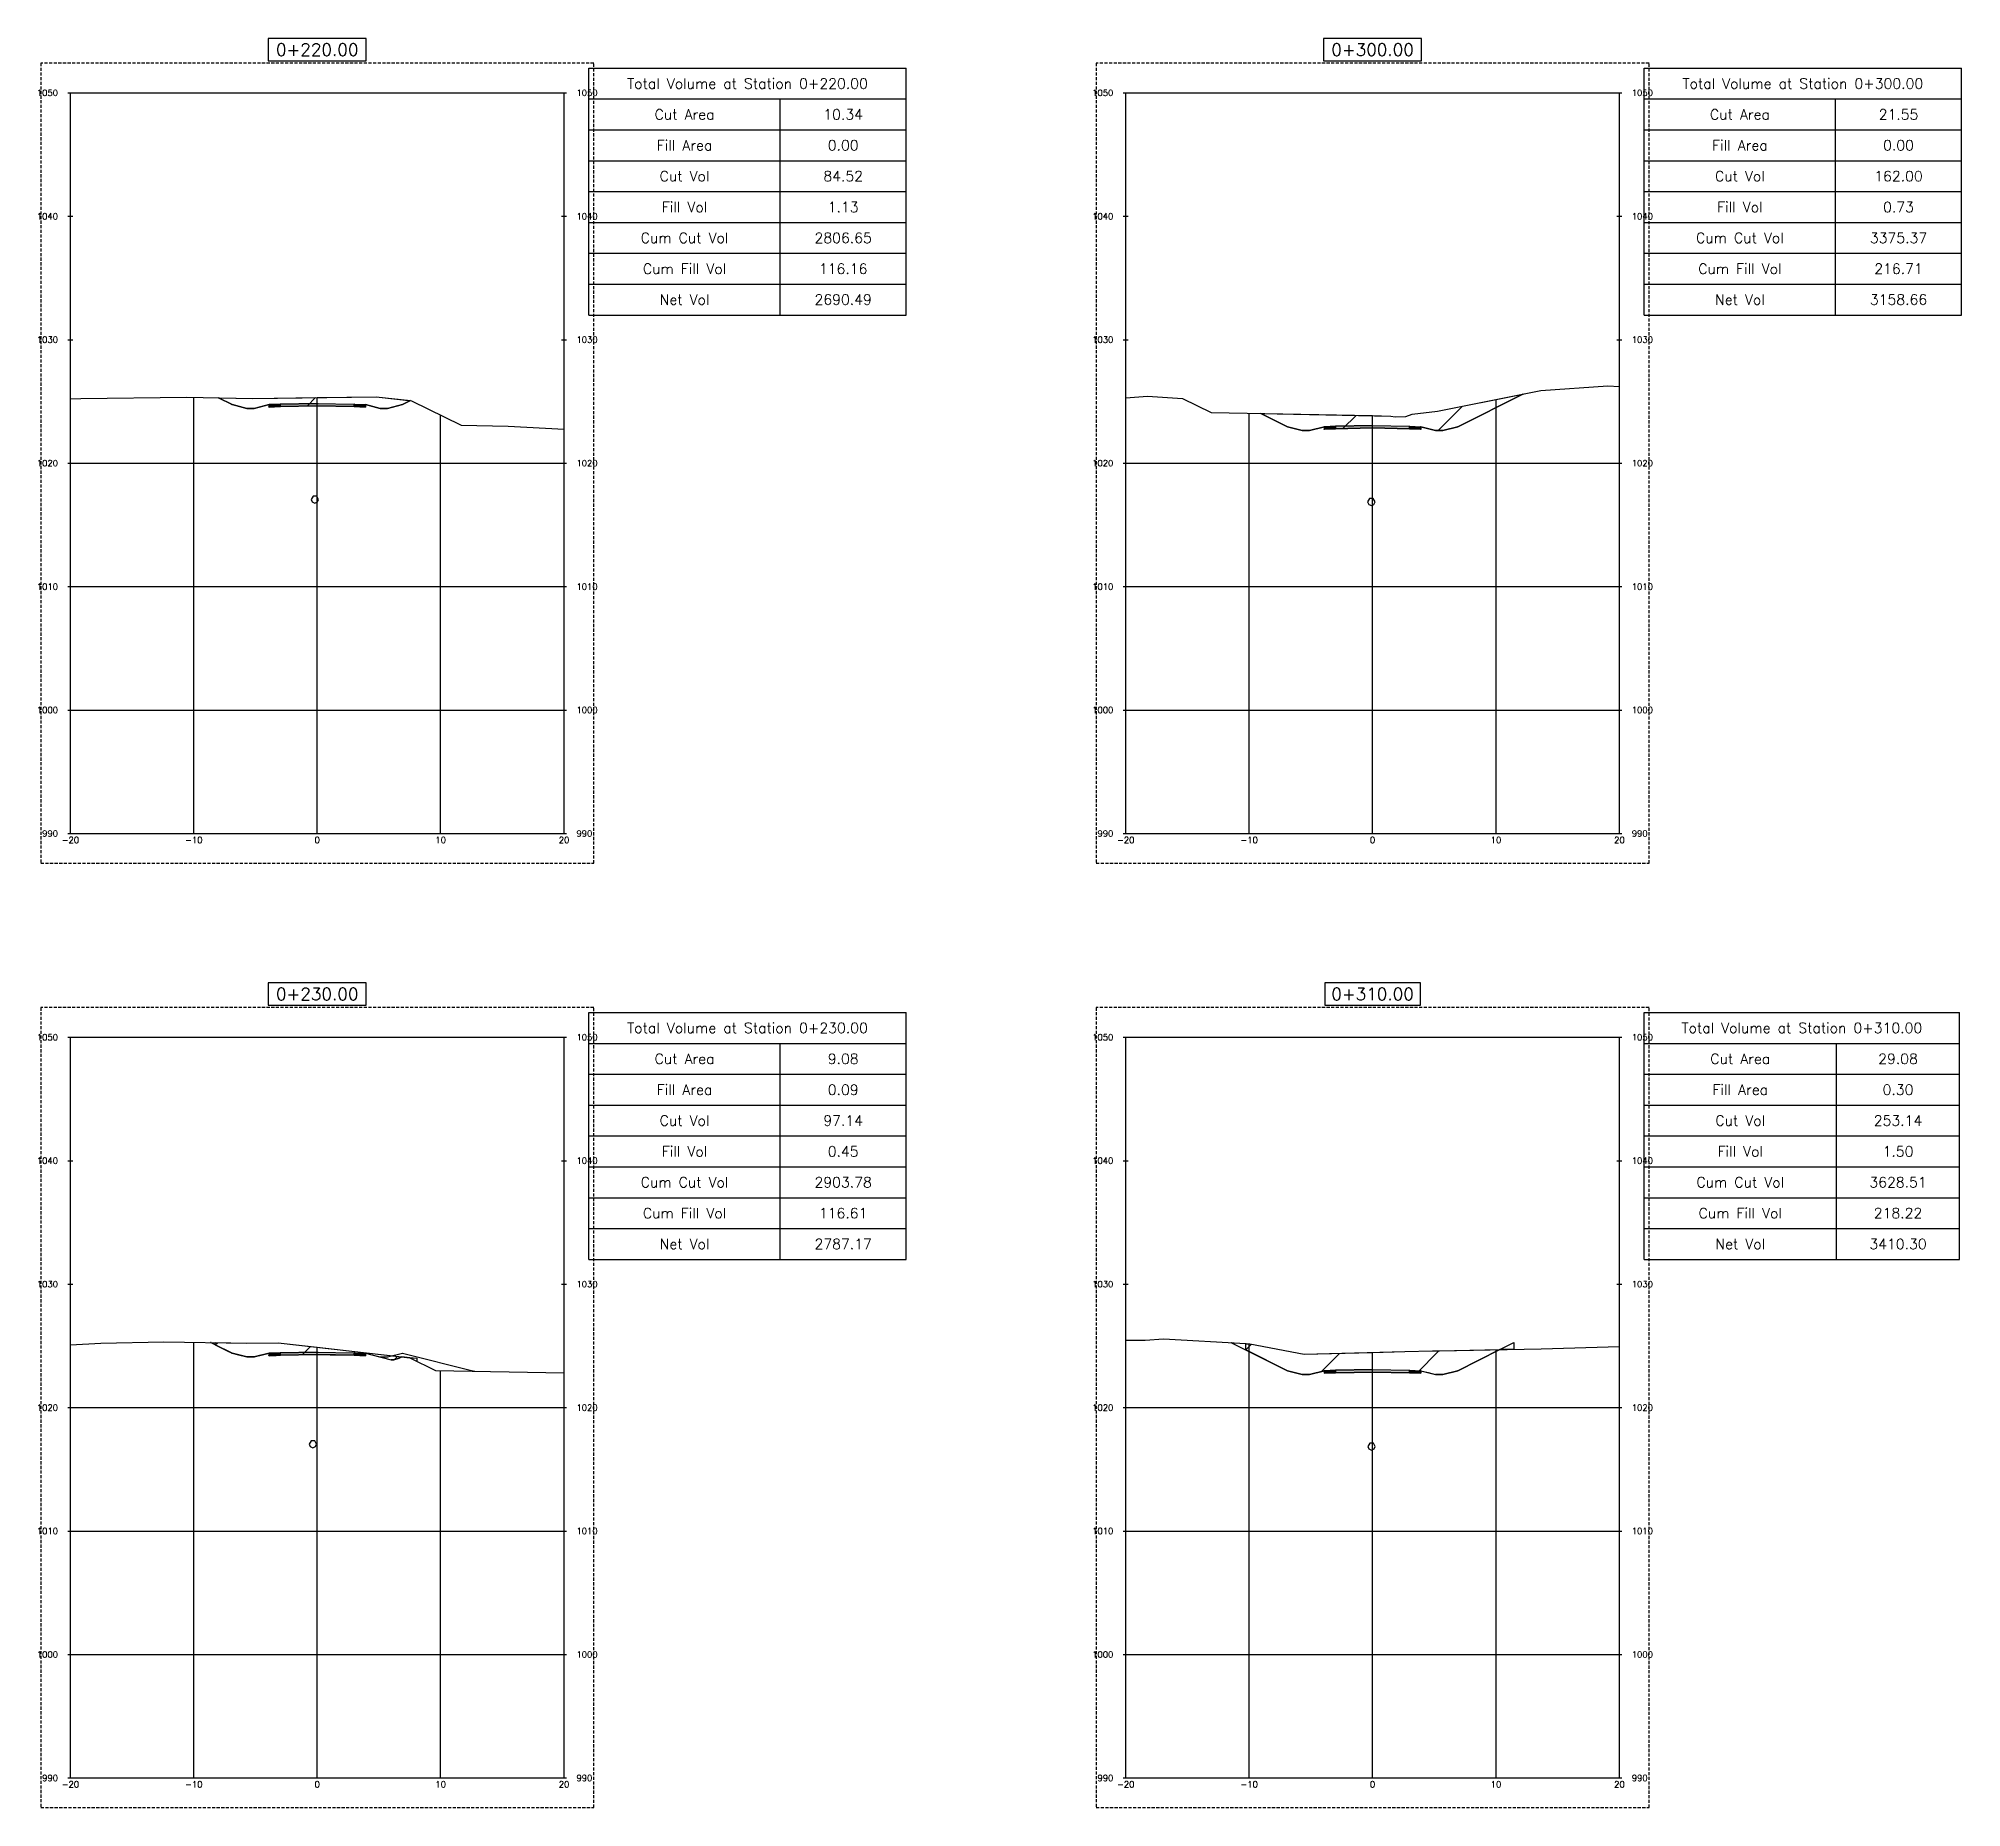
# Model space of a CAD drawing. Header units: metres. Extents: x 517023 to 519141, y 3924953 to 3927827.
# Drawn here: x 518396.4 to 518552.2, y 3925358.7 to 3925502 of the extents above; entities that cross this region are included whole.
import ezdxf

# ---------------------------------------------------------------- set-up
doc = ezdxf.new("R2010")
doc.units = ezdxf.units.M
doc.linetypes.add('DASHED2', pattern=[0.375, 0.25, -0.125])
for name, color, linetype in [('C-ANNO-TABL', 1, 'Continuous'), ('C-ANNO-TABL-TEXT', 150, 'Continuous'), ('C-ANNO-TABL-TITL', 150, 'Continuous'), ('C-ANNO-TABL-TTBL', 5, 'Continuous'), ('C-ROAD-CORR', 5, 'Continuous'), ('C-ROAD-CORR-PATT', 150, 'Continuous'), ('C-ROAD-LINK', 150, 'Continuous'), ('C-ROAD-MARK', 212, 'Continuous'), ('C-ROAD-PROF-TTLB', 5, 'Continuous'), ('C-ROAD-SECT', 7, 'Continuous'), ('C-ROAD-SECT-GRID', 7, 'Continuous'), ('C-ROAD-SECT-TEXT', 92, 'Continuous'), ('C-ROAD-SECT-TICK', 7, 'Continuous'), ('C-ROAD-SECT-TITL', 92, 'Continuous'), ('C-ROAD-SHAP', 32, 'Continuous'), ('C-ROAD-SHAP-PATT', 7, 'Continuous'), ('C-STRM-PIPE', 170, 'Continuous')]:
    doc.layers.add(name, color=color, linetype=linetype)
doc.layers.add('C-ROAD-SECT-BUFR', color=6, linetype='DASHED2', plot=False)
doc.styles.get("Standard").update_dxf_attribs({"font": 'simplex.shx'})

msp = doc.modelspace()

# ---------------------------------------------------------------- hatches: boundary and pattern name
at = {"layer": 'C-ROAD-CORR-PATT', "linetype": 'Continuous', "lineweight": -3}
h = msp.add_hatch(dxfattribs=at)
h.set_pattern_fill('ANSI31', color=1, scale=1.75, style=0)
h.set_pattern_definition([(45, (518410.9644, 3925472.934), (-3.9289, 3.9289), [])])
h.paths.add_polyline_path([(518410.96, 3925472.93), (518413.76, 3925472.88), (518423.75, 3925473.02), (518426.52, 3925472.71), (518425.87, 3925472.38), (518424.67, 3925472.08), (518424.07, 3925472.08), (518422.87, 3925472.38), (518422.87, 3925472.18), (518421.97, 3925472.22), (518418.97, 3925472.28), (518415.97, 3925472.22), (518415.07, 3925472.18), (518415.07, 3925472.38), (518413.87, 3925472.08), (518413.27, 3925472.08), (518412.07, 3925472.38)])
h = msp.add_hatch(dxfattribs=at)
h.set_pattern_fill('ANSI31', color=1, scale=1.75, style=0)
h.set_pattern_definition([(45, (518495.429, 3925471.6626), (-3.9289, 3.9289), [])])
h.paths.add_polyline_path([(518495.43, 3925471.66), (518505.94, 3925471.46), (518506.29, 3925471.39), (518507.16, 3925471.42), (518507.67, 3925471.61), (518509.72, 3925471.84), (518516.65, 3925473.23), (518511.37, 3925470.59), (518510.17, 3925470.29), (518509.57, 3925470.29), (518508.37, 3925470.59), (518508.37, 3925470.39), (518507.47, 3925470.43), (518504.47, 3925470.49), (518501.47, 3925470.43), (518500.57, 3925470.39), (518500.57, 3925470.59), (518499.37, 3925470.29), (518498.77, 3925470.29), (518497.57, 3925470.59)])
h = msp.add_hatch(dxfattribs=at)
h.set_pattern_fill('ANSI31', color=1, scale=1.75, style=0)
h.set_pattern_definition([(45, (518410.7084, 3925396.225), (-3.9289, 3.9289), [])])
h.paths.add_polyline_path([(518410.71, 3925396.23), (518410.71, 3925396.4), (518413.26, 3925396.35), (518415.8, 3925396.39), (518425.83, 3925395.24), (518425.6, 3925395.13), (518425.18, 3925395.02), (518424.97, 3925395.02), (518423.29, 3925395.44), (518422.87, 3925395.54), (518422.87, 3925395.41), (518422.87, 3925395.34), (518421.97, 3925395.38), (518418.97, 3925395.44), (518415.97, 3925395.38), (518415.65, 3925395.37), (518415.07, 3925395.34), (518415.07, 3925395.54), (518413.87, 3925395.24), (518413.27, 3925395.24), (518412.07, 3925395.54)])
h = msp.add_hatch(dxfattribs=at)
h.set_pattern_fill('ANSI31', color=3, scale=1.75, style=0)
h.set_pattern_definition([(45, (518425.832, 3925395.24), (-3.929, 3.929), [])])
h.paths.add_polyline_path([(518425.83, 3925395.24), (518427.05, 3925395.14), (518427.05, 3925394.88), (518426.46, 3925395.17)])
h = msp.add_hatch(dxfattribs=at)
h.set_pattern_fill('ANSI31', color=1, scale=1.75, style=0)
h.set_pattern_definition([(45, (518494.2066, 3925395.811), (-3.9289, 3.9289), [])])
h.paths.add_polyline_path([(518494.21, 3925395.81), (518494.21, 3925396.32), (518494.24, 3925396.3), (518494.52, 3925396.3), (518498.93, 3925395.46), (518507.09, 3925395.67), (518509.33, 3925395.73), (518509.88, 3925395.73), (518514.79, 3925395.84), (518511.37, 3925394.13), (518510.17, 3925393.83), (518509.57, 3925393.83), (518508.97, 3925393.98), (518508.37, 3925394.13), (518508.37, 3925393.93), (518507.47, 3925393.96), (518504.47, 3925394.02), (518501.47, 3925393.96), (518501.02, 3925393.95), (518500.57, 3925393.93), (518500.57, 3925394.13), (518499.37, 3925393.83), (518498.77, 3925393.83), (518497.57, 3925394.13)])
h = msp.add_hatch(dxfattribs=at)
h.set_pattern_fill('ANSI31', color=3, scale=1.75, style=0)
h.set_pattern_definition([(45, (518514.7895, 3925395.838), (-3.929, 3.929), [])])
h.paths.add_polyline_path([(518514.79, 3925395.84), (518515.91, 3925396.4), (518515.91, 3925395.86)])
at = {"layer": 'C-ROAD-SHAP-PATT', "linetype": 'Continuous', "lineweight": -3}
for points in [[(518415.97, 3925472.42), (518415.07, 3925472.38), (518415.07, 3925472.18), (518415.97, 3925472.22)], [(518418.97, 3925472.48), (518415.97, 3925472.42), (518415.97, 3925472.22), (518418.97, 3925472.28)], [(518418.97, 3925472.48), (518421.97, 3925472.42), (518421.97, 3925472.22), (518418.97, 3925472.28)], [(518421.97, 3925472.42), (518422.87, 3925472.38), (518422.87, 3925472.18), (518421.97, 3925472.22)], [(518501.47, 3925470.63), (518500.57, 3925470.59), (518500.57, 3925470.39), (518501.47, 3925470.43)], [(518504.47, 3925470.69), (518501.47, 3925470.63), (518501.47, 3925470.43), (518504.47, 3925470.49)], [(518504.47, 3925470.69), (518507.47, 3925470.63), (518507.47, 3925470.43), (518504.47, 3925470.49)], [(518507.47, 3925470.63), (518508.37, 3925470.59), (518508.37, 3925470.39), (518507.47, 3925470.43)], [(518415.97, 3925395.58), (518415.07, 3925395.54), (518415.07, 3925395.34), (518415.97, 3925395.38)], [(518418.97, 3925395.64), (518415.97, 3925395.58), (518415.97, 3925395.38), (518418.97, 3925395.44)], [(518418.97, 3925395.64), (518421.97, 3925395.58), (518421.97, 3925395.38), (518418.97, 3925395.44)], [(518421.97, 3925395.58), (518422.87, 3925395.54), (518422.87, 3925395.34), (518421.97, 3925395.38)], [(518501.47, 3925394.16), (518500.57, 3925394.13), (518500.57, 3925393.93), (518501.47, 3925393.96)], [(518504.47, 3925394.22), (518501.47, 3925394.16), (518501.47, 3925393.96), (518504.47, 3925394.02)], [(518504.47, 3925394.22), (518507.47, 3925394.16), (518507.47, 3925393.96), (518504.47, 3925394.02)], [(518507.47, 3925394.16), (518508.37, 3925394.13), (518508.37, 3925393.93), (518507.47, 3925393.96)]]:
    msp.add_hatch(color=7, dxfattribs=at).paths.add_polyline_path(points)

# ---------------------------------------------------------------- linework, layer by layer
at = {"layer": 'C-ANNO-TABL', "color": 1, "linetype": 'Continuous', "lineweight": -3}
for p, q in [((518440.97, 3925497.14), (518466.69, 3925497.14)), ((518456.48, 3925479.64), (518456.48, 3925497.14)), ((518526.47, 3925497.14), (518552.19, 3925497.14)), ((518541.98, 3925479.64), (518541.98, 3925497.14)), ((518440.97, 3925494.64), (518466.69, 3925494.64)), ((518526.47, 3925494.64), (518552.19, 3925494.64)), ((518440.97, 3925492.14), (518466.69, 3925492.14)), ((518526.47, 3925492.14), (518552.19, 3925492.14)), ((518440.97, 3925489.64), (518466.69, 3925489.64)), ((518526.47, 3925489.64), (518552.19, 3925489.64)), ((518440.97, 3925487.14), (518466.69, 3925487.14)), ((518526.47, 3925487.14), (518552.19, 3925487.14)), ((518440.97, 3925484.64), (518466.69, 3925484.64)), ((518526.47, 3925484.64), (518552.19, 3925484.64)), ((518440.97, 3925482.14), (518466.69, 3925482.14)), ((518526.47, 3925482.14), (518552.19, 3925482.14)), ((518440.97, 3925420.64), (518466.69, 3925420.64)), ((518456.48, 3925403.14), (518456.48, 3925420.64)), ((518526.47, 3925420.64), (518552.03, 3925420.64)), ((518542.05, 3925403.14), (518542.05, 3925420.64)), ((518440.97, 3925418.14), (518466.69, 3925418.14)), ((518526.47, 3925418.14), (518552.03, 3925418.14)), ((518440.97, 3925415.64), (518466.69, 3925415.64)), ((518526.47, 3925415.64), (518552.03, 3925415.64)), ((518440.97, 3925413.14), (518466.69, 3925413.14)), ((518526.47, 3925413.14), (518552.03, 3925413.14)), ((518440.97, 3925410.64), (518466.69, 3925410.64)), ((518526.47, 3925410.64), (518552.03, 3925410.64)), ((518440.97, 3925408.14), (518466.69, 3925408.14)), ((518526.47, 3925408.14), (518552.03, 3925408.14)), ((518440.97, 3925405.64), (518466.69, 3925405.64)), ((518526.47, 3925405.64), (518552.03, 3925405.64))]:
    msp.add_line(p, q, dxfattribs=at)
at = {"layer": 'C-ANNO-TABL-TTBL', "color": 5, "linetype": 'Continuous', "lineweight": -3}
for p, q in [((518440.97, 3925499.64), (518466.69, 3925499.64)), ((518440.97, 3925479.64), (518440.97, 3925499.64)), ((518466.69, 3925479.64), (518466.69, 3925499.64)), ((518526.47, 3925499.64), (518552.19, 3925499.64)), ((518526.47, 3925479.64), (518526.47, 3925499.64)), ((518552.19, 3925479.64), (518552.19, 3925499.64)), ((518440.97, 3925479.64), (518466.69, 3925479.64)), ((518526.47, 3925479.64), (518552.19, 3925479.64)), ((518440.97, 3925423.14), (518466.69, 3925423.14)), ((518440.97, 3925403.14), (518440.97, 3925423.14)), ((518466.69, 3925403.14), (518466.69, 3925423.14)), ((518526.47, 3925423.14), (518552.03, 3925423.14)), ((518526.47, 3925403.14), (518526.47, 3925423.14)), ((518552.03, 3925403.14), (518552.03, 3925423.14)), ((518440.97, 3925403.14), (518466.69, 3925403.14)), ((518526.47, 3925403.14), (518552.03, 3925403.14))]:
    msp.add_line(p, q, dxfattribs=at)
at = {"layer": 'C-ROAD-CORR', "color": 1, "linetype": 'Continuous', "lineweight": -3}
for p, q in [((518410.96, 3925472.93), (518413.76, 3925472.88)), ((518412.07, 3925472.38), (518410.96, 3925472.93)), ((518413.76, 3925472.88), (518423.75, 3925473.02)), ((518423.75, 3925473.02), (518426.52, 3925472.71)), ((518509.72, 3925471.84), (518516.65, 3925473.23)), ((518516.65, 3925473.23), (518511.37, 3925470.59)), ((518413.27, 3925472.08), (518412.07, 3925472.38)), ((518413.87, 3925472.08), (518413.27, 3925472.08)), ((518415.07, 3925472.38), (518413.87, 3925472.08)), ((518415.07, 3925472.18), (518415.07, 3925472.38)), ((518415.97, 3925472.22), (518415.07, 3925472.18)), ((518418.97, 3925472.28), (518415.97, 3925472.22)), ((518421.97, 3925472.22), (518418.97, 3925472.28)), ((518422.87, 3925472.18), (518421.97, 3925472.22)), ((518424.07, 3925472.08), (518422.87, 3925472.38)), ((518422.87, 3925472.38), (518422.87, 3925472.18)), ((518424.67, 3925472.08), (518424.07, 3925472.08)), ((518425.87, 3925472.38), (518424.67, 3925472.08)), ((518426.52, 3925472.71), (518425.87, 3925472.38)), ((518495.43, 3925471.66), (518505.94, 3925471.46)), ((518497.57, 3925470.59), (518495.43, 3925471.66)), ((518505.94, 3925471.46), (518506.29, 3925471.39)), ((518506.29, 3925471.39), (518507.16, 3925471.42)), ((518507.16, 3925471.42), (518507.67, 3925471.61)), ((518507.67, 3925471.61), (518509.72, 3925471.84)), ((518498.77, 3925470.29), (518497.57, 3925470.59)), ((518499.37, 3925470.29), (518498.77, 3925470.29)), ((518500.57, 3925470.59), (518499.37, 3925470.29)), ((518500.57, 3925470.39), (518500.57, 3925470.59)), ((518501.47, 3925470.43), (518500.57, 3925470.39)), ((518504.47, 3925470.49), (518501.47, 3925470.43)), ((518507.47, 3925470.43), (518504.47, 3925470.49)), ((518508.37, 3925470.39), (518507.47, 3925470.43)), ((518509.57, 3925470.29), (518508.37, 3925470.59)), ((518508.37, 3925470.59), (518508.37, 3925470.39)), ((518510.17, 3925470.29), (518509.57, 3925470.29)), ((518511.37, 3925470.59), (518510.17, 3925470.29)), ((518410.71, 3925396.23), (518410.71, 3925396.4)), ((518410.71, 3925396.4), (518413.26, 3925396.35)), ((518412.07, 3925395.54), (518410.71, 3925396.23)), ((518413.27, 3925395.24), (518412.07, 3925395.54)), ((518413.26, 3925396.35), (518415.8, 3925396.39)), ((518413.87, 3925395.24), (518413.27, 3925395.24)), ((518415.07, 3925395.54), (518413.87, 3925395.24)), ((518415.07, 3925395.34), (518415.07, 3925395.54)), ((518415.07, 3925395.34), (518415.97, 3925395.38)), ((518415.8, 3925396.39), (518425.83, 3925395.24)), ((518418.97, 3925395.44), (518415.97, 3925395.38)), ((518421.97, 3925395.38), (518418.97, 3925395.44)), ((518422.87, 3925395.34), (518421.97, 3925395.38)), ((518422.87, 3925395.54), (518424.97, 3925395.02)), ((518422.87, 3925395.54), (518422.87, 3925395.41)), ((518422.87, 3925395.41), (518422.87, 3925395.34)), ((518425.6, 3925395.13), (518425.18, 3925395.02)), ((518425.83, 3925395.24), (518425.6, 3925395.13)), ((518494.21, 3925395.81), (518494.21, 3925396.32)), ((518494.21, 3925396.32), (518494.24, 3925396.3)), ((518497.57, 3925394.13), (518494.21, 3925395.81)), ((518494.24, 3925396.3), (518494.52, 3925396.3)), ((518494.52, 3925396.3), (518498.93, 3925395.46)), ((518498.93, 3925395.46), (518507.09, 3925395.67)), ((518507.09, 3925395.67), (518509.33, 3925395.73)), ((518509.33, 3925395.73), (518509.88, 3925395.73)), ((518509.88, 3925395.73), (518514.79, 3925395.84)), ((518514.79, 3925395.84), (518511.37, 3925394.13)), ((518425.18, 3925395.02), (518424.97, 3925395.02)), ((518498.77, 3925393.83), (518497.57, 3925394.13)), ((518499.37, 3925393.83), (518498.77, 3925393.83)), ((518500.57, 3925394.13), (518499.37, 3925393.83)), ((518500.57, 3925393.93), (518500.57, 3925394.13)), ((518500.57, 3925393.93), (518501.47, 3925393.96)), ((518504.47, 3925394.02), (518501.47, 3925393.96)), ((518507.47, 3925393.96), (518504.47, 3925394.02)), ((518508.37, 3925393.93), (518507.47, 3925393.96)), ((518508.37, 3925394.13), (518509.57, 3925393.83)), ((518508.37, 3925394.13), (518508.37, 3925393.93)), ((518510.17, 3925393.83), (518509.57, 3925393.83)), ((518511.37, 3925394.13), (518510.17, 3925393.83))]:
    msp.add_line(p, q, dxfattribs=at)
at = {"layer": 'C-ROAD-CORR', "color": 3, "linetype": 'Continuous', "lineweight": -3}
for p, q in [((518425.83, 3925395.24), (518427.05, 3925395.14)), ((518426.46, 3925395.17), (518425.83, 3925395.24)), ((518427.05, 3925394.88), (518426.46, 3925395.17)), ((518427.05, 3925395.14), (518427.05, 3925394.88)), ((518514.79, 3925395.84), (518515.91, 3925396.4)), ((518515.91, 3925395.86), (518514.79, 3925395.84)), ((518515.91, 3925396.4), (518515.91, 3925395.86))]:
    msp.add_line(p, q, dxfattribs=at)
at = {"layer": 'C-ROAD-LINK', "color": 150, "linetype": 'Continuous', "lineweight": -3}
for p, q in [((518410.96, 3925472.93), (518412.07, 3925472.38)), ((518511.37, 3925470.59), (518516.65, 3925473.23)), ((518412.07, 3925472.38), (518413.27, 3925472.08)), ((518413.27, 3925472.08), (518413.87, 3925472.08)), ((518413.87, 3925472.08), (518415.07, 3925472.38)), ((518415.07, 3925472.38), (518415.97, 3925472.42)), ((518415.07, 3925472.38), (518415.07, 3925472.18)), ((518415.07, 3925472.18), (518415.97, 3925472.22)), ((518415.97, 3925472.42), (518418.97, 3925472.48)), ((518415.97, 3925472.42), (518415.97, 3925472.22)), ((518415.97, 3925472.22), (518415.97, 3925472.42)), ((518415.97, 3925472.22), (518418.97, 3925472.28)), ((518418.97, 3925472.48), (518421.97, 3925472.42)), ((518418.97, 3925472.28), (518418.97, 3925472.48)), ((518418.97, 3925472.28), (518421.97, 3925472.22)), ((518421.97, 3925472.42), (518421.97, 3925472.22)), ((518421.97, 3925472.42), (518422.87, 3925472.38)), ((518421.97, 3925472.22), (518421.97, 3925472.42)), ((518421.97, 3925472.22), (518422.87, 3925472.18)), ((518422.87, 3925472.38), (518422.87, 3925472.18)), ((518422.87, 3925472.38), (518424.07, 3925472.08)), ((518424.07, 3925472.08), (518424.67, 3925472.08)), ((518424.67, 3925472.08), (518425.87, 3925472.38)), ((518425.87, 3925472.38), (518426.52, 3925472.71)), ((518495.43, 3925471.66), (518497.57, 3925470.59)), ((518497.57, 3925470.59), (518498.77, 3925470.29)), ((518498.77, 3925470.29), (518499.37, 3925470.29)), ((518499.37, 3925470.29), (518500.57, 3925470.59)), ((518500.57, 3925470.59), (518501.47, 3925470.63)), ((518500.57, 3925470.59), (518500.57, 3925470.39)), ((518500.57, 3925470.39), (518501.47, 3925470.43)), ((518501.47, 3925470.63), (518504.47, 3925470.69)), ((518501.47, 3925470.63), (518501.47, 3925470.43)), ((518501.47, 3925470.43), (518501.47, 3925470.63)), ((518501.47, 3925470.43), (518504.47, 3925470.49)), ((518504.47, 3925470.69), (518507.47, 3925470.63)), ((518504.47, 3925470.49), (518504.47, 3925470.69)), ((518504.47, 3925470.49), (518507.47, 3925470.43)), ((518507.47, 3925470.63), (518507.47, 3925470.43)), ((518507.47, 3925470.63), (518508.37, 3925470.59)), ((518507.47, 3925470.43), (518507.47, 3925470.63)), ((518507.47, 3925470.43), (518508.37, 3925470.39)), ((518508.37, 3925470.59), (518508.37, 3925470.39)), ((518508.37, 3925470.59), (518509.57, 3925470.29)), ((518509.57, 3925470.29), (518510.17, 3925470.29)), ((518510.17, 3925470.29), (518511.37, 3925470.59)), ((518410.35, 3925396.41), (518412.07, 3925395.54)), ((518412.07, 3925395.54), (518413.27, 3925395.24)), ((518413.27, 3925395.24), (518413.87, 3925395.24)), ((518413.87, 3925395.24), (518415.07, 3925395.54)), ((518415.07, 3925395.54), (518415.97, 3925395.58)), ((518415.07, 3925395.54), (518415.07, 3925395.34)), ((518415.07, 3925395.34), (518415.97, 3925395.38)), ((518415.97, 3925395.58), (518418.97, 3925395.64)), ((518415.97, 3925395.58), (518415.97, 3925395.38)), ((518415.97, 3925395.38), (518415.97, 3925395.58)), ((518415.97, 3925395.38), (518418.97, 3925395.44)), ((518418.97, 3925395.64), (518421.97, 3925395.58)), ((518418.97, 3925395.44), (518418.97, 3925395.64)), ((518418.97, 3925395.44), (518421.97, 3925395.38)), ((518421.97, 3925395.58), (518421.97, 3925395.38)), ((518421.97, 3925395.58), (518422.87, 3925395.54)), ((518421.97, 3925395.38), (518421.97, 3925395.58)), ((518421.97, 3925395.38), (518422.87, 3925395.34)), ((518422.87, 3925395.54), (518422.87, 3925395.34)), ((518422.87, 3925395.54), (518424.07, 3925395.24)), ((518424.07, 3925395.24), (518424.67, 3925395.24)), ((518424.67, 3925395.24), (518425.87, 3925395.54)), ((518425.87, 3925395.54), (518431.68, 3925394.09)), ((518493.05, 3925396.39), (518497.57, 3925394.13)), ((518511.37, 3925394.13), (518514.79, 3925395.84)), ((518497.57, 3925394.13), (518498.77, 3925393.83)), ((518498.77, 3925393.83), (518499.37, 3925393.83)), ((518499.37, 3925393.83), (518500.57, 3925394.13)), ((518500.57, 3925394.13), (518501.47, 3925394.16)), ((518500.57, 3925394.13), (518500.57, 3925393.93)), ((518500.57, 3925393.93), (518501.47, 3925393.96)), ((518501.47, 3925394.16), (518504.47, 3925394.22)), ((518501.47, 3925394.16), (518501.47, 3925393.96)), ((518501.47, 3925393.96), (518501.47, 3925394.16)), ((518501.47, 3925393.96), (518504.47, 3925394.02)), ((518504.47, 3925394.22), (518507.47, 3925394.16)), ((518504.47, 3925394.02), (518504.47, 3925394.22)), ((518504.47, 3925394.02), (518507.47, 3925393.96)), ((518507.47, 3925394.16), (518507.47, 3925393.96)), ((518507.47, 3925394.16), (518508.37, 3925394.13)), ((518507.47, 3925393.96), (518507.47, 3925394.16)), ((518507.47, 3925393.96), (518508.37, 3925393.93)), ((518508.37, 3925394.13), (518508.37, 3925393.93)), ((518508.37, 3925394.13), (518509.57, 3925393.83)), ((518509.57, 3925393.83), (518510.17, 3925393.83)), ((518510.17, 3925393.83), (518511.37, 3925394.13))]:
    msp.add_line(p, q, dxfattribs=at)
at = {"layer": 'C-ROAD-MARK', "color": 212, "linetype": 'Continuous', "lineweight": -3}
for centre in [(518410.96, 3925472.93), (518516.65, 3925473.23), (518412.07, 3925472.38), (518413.27, 3925472.08), (518413.87, 3925472.08), (518415.07, 3925472.38), (518415.07, 3925472.18), (518415.97, 3925472.42), (518415.97, 3925472.22), (518418.97, 3925472.48), (518418.97, 3925472.28), (518421.97, 3925472.42), (518421.97, 3925472.22), (518422.87, 3925472.38), (518422.87, 3925472.18), (518424.07, 3925472.08), (518424.67, 3925472.08), (518425.87, 3925472.38), (518426.52, 3925472.71), (518495.43, 3925471.66), (518497.57, 3925470.59), (518498.77, 3925470.29), (518499.37, 3925470.29), (518500.57, 3925470.59), (518500.57, 3925470.39), (518501.47, 3925470.63), (518501.47, 3925470.43), (518504.47, 3925470.69), (518504.47, 3925470.49), (518507.47, 3925470.63), (518507.47, 3925470.43), (518508.37, 3925470.59), (518508.37, 3925470.39), (518509.57, 3925470.29), (518510.17, 3925470.29), (518511.37, 3925470.59), (518410.35, 3925396.41), (518412.07, 3925395.54), (518413.27, 3925395.24), (518413.87, 3925395.24), (518415.07, 3925395.54), (518415.07, 3925395.34), (518415.97, 3925395.58), (518415.97, 3925395.38), (518418.97, 3925395.64), (518418.97, 3925395.44), (518421.97, 3925395.58), (518421.97, 3925395.38), (518422.87, 3925395.54), (518422.87, 3925395.34), (518424.07, 3925395.24), (518424.67, 3925395.24), (518425.87, 3925395.54), (518493.05, 3925396.39), (518514.79, 3925395.84), (518431.68, 3925394.09), (518497.57, 3925394.13), (518498.77, 3925393.83), (518499.37, 3925393.83), (518500.57, 3925394.13), (518500.57, 3925393.93), (518501.47, 3925394.16), (518501.47, 3925393.96), (518504.47, 3925394.22), (518504.47, 3925394.02), (518507.47, 3925394.16), (518507.47, 3925393.96), (518508.37, 3925394.13), (518508.37, 3925393.93), (518509.57, 3925393.83), (518510.17, 3925393.83), (518511.37, 3925394.13)]:
    msp.add_circle(centre, 0.015, dxfattribs=at)
at = {"layer": 'C-ROAD-PROF-TTLB', "color": 5, "linetype": 'Continuous', "lineweight": -3}
for p, q in [((518398.97, 3925437.64), (518398.97, 3925497.64)), ((518398.97, 3925497.64), (518438.97, 3925497.64)), ((518438.97, 3925437.64), (518438.97, 3925497.64)), ((518484.47, 3925437.64), (518484.47, 3925497.64)), ((518484.47, 3925497.64), (518524.47, 3925497.64)), ((518524.47, 3925437.64), (518524.47, 3925497.64)), ((518398.97, 3925437.64), (518438.97, 3925437.64)), ((518484.47, 3925437.64), (518524.47, 3925437.64)), ((518398.97, 3925361.14), (518398.97, 3925421.14)), ((518398.97, 3925421.14), (518438.97, 3925421.14)), ((518438.97, 3925361.14), (518438.97, 3925421.14)), ((518484.47, 3925361.14), (518484.47, 3925421.14)), ((518484.47, 3925421.14), (518524.47, 3925421.14)), ((518524.47, 3925361.14), (518524.47, 3925421.14)), ((518398.97, 3925361.14), (518438.97, 3925361.14)), ((518484.47, 3925361.14), (518524.47, 3925361.14))]:
    msp.add_line(p, q, dxfattribs=at)
at = {"layer": 'C-ROAD-SECT', "color": 7, "linetype": 'Continuous', "lineweight": -3}
for points in [[(518398.97, 3925472.85), (518399.81, 3925472.89), (518408.38, 3925472.98), (518413.76, 3925472.88), (518418.97, 3925472.96), (518423.75, 3925473.02), (518426.6, 3925472.7), (518430.63, 3925470.72), (518434.44, 3925470.65), (518438.97, 3925470.4)], [(518410.96, 3925472.93), (518412.07, 3925472.38), (518413.27, 3925472.08), (518413.87, 3925472.08), (518415.07, 3925472.38), (518415.07, 3925472.18), (518415.97, 3925472.22), (518418.97, 3925472.28), (518421.97, 3925472.22), (518422.87, 3925472.18), (518422.87, 3925472.38), (518424.07, 3925472.08), (518424.67, 3925472.08), (518425.87, 3925472.38), (518426.52, 3925472.71)], [(518484.47, 3925472.93), (518486.23, 3925473.06), (518489.07, 3925472.89), (518491.39, 3925471.74), (518504.47, 3925471.49), (518505.94, 3925471.46), (518506.29, 3925471.39), (518507.16, 3925471.42), (518507.67, 3925471.61), (518509.72, 3925471.84), (518518.09, 3925473.52), (518523.54, 3925473.91), (518524.47, 3925473.86)], [(518495.43, 3925471.66), (518497.57, 3925470.59), (518498.77, 3925470.29), (518499.37, 3925470.29), (518500.57, 3925470.59), (518500.57, 3925470.39), (518501.47, 3925470.43), (518504.47, 3925470.49), (518507.47, 3925470.43), (518508.37, 3925470.39), (518508.37, 3925470.59), (518509.57, 3925470.29), (518510.17, 3925470.29), (518511.37, 3925470.59), (518516.65, 3925473.23)], [(518484.47, 3925396.6), (518486.05, 3925396.61), (518487.53, 3925396.72), (518494.2, 3925396.32), (518494.24, 3925396.3), (518494.52, 3925396.3), (518498.93, 3925395.46), (518504.47, 3925395.6), (518507.09, 3925395.67), (518509.33, 3925395.73), (518509.88, 3925395.73), (518518.14, 3925395.91), (518524.47, 3925396.1)], [(518398.97, 3925396.22), (518401.43, 3925396.37), (518406.53, 3925396.47), (518413.26, 3925396.35), (518415.8, 3925396.39), (518418.97, 3925396.03), (518426.46, 3925395.17), (518428.54, 3925394.15), (518438.97, 3925393.96)], [(518410.71, 3925396.23), (518411.68, 3925395.74), (518412.07, 3925395.54), (518412.49, 3925395.44), (518413.27, 3925395.24), (518413.66, 3925395.24), (518413.87, 3925395.24), (518414.65, 3925395.44), (518415.07, 3925395.54), (518415.07, 3925395.47), (518415.07, 3925395.34), (518415.65, 3925395.37), (518415.97, 3925395.38), (518417.03, 3925395.4), (518418.97, 3925395.44), (518420.03, 3925395.42), (518421.97, 3925395.38), (518422.55, 3925395.36), (518422.87, 3925395.34), (518422.87, 3925395.41), (518422.87, 3925395.54), (518423.29, 3925395.44), (518424.97, 3925395.02), (518425.18, 3925395.02), (518425.6, 3925395.13), (518425.83, 3925395.24), (518427.05, 3925395.14)], [(518494.21, 3925395.81), (518496.5, 3925394.66), (518497.57, 3925394.13), (518498.17, 3925393.98), (518498.77, 3925393.83), (518499.07, 3925393.83), (518499.37, 3925393.83), (518499.97, 3925393.98), (518500.57, 3925394.13), (518500.57, 3925394.03), (518500.57, 3925393.93), (518501.02, 3925393.95), (518501.47, 3925393.96), (518502.97, 3925393.99), (518504.47, 3925394.02), (518505.97, 3925393.99), (518507.47, 3925393.96), (518507.92, 3925393.95), (518508.37, 3925393.93), (518508.37, 3925394.03), (518508.37, 3925394.13), (518508.97, 3925393.98), (518509.57, 3925393.83), (518509.87, 3925393.83), (518510.17, 3925393.83), (518510.77, 3925393.98), (518511.37, 3925394.13), (518513.27, 3925395.08), (518515.91, 3925396.4)]]:
    msp.add_lwpolyline(points, dxfattribs=at)
at = {"layer": 'C-ROAD-SECT-BUFR', "color": 6, "linetype": 'DASHED2', "lineweight": -3}
for p, q in [((518441.37, 3925500.04), (518396.57, 3925500.04)), ((518396.57, 3925500.04), (518396.57, 3925435.24)), ((518441.37, 3925435.24), (518441.37, 3925500.04)), ((518526.87, 3925500.04), (518482.07, 3925500.04)), ((518482.07, 3925500.04), (518482.07, 3925435.24)), ((518526.87, 3925435.24), (518526.87, 3925500.04)), ((518396.57, 3925435.24), (518441.37, 3925435.24)), ((518482.07, 3925435.24), (518526.87, 3925435.24)), ((518441.37, 3925423.54), (518396.57, 3925423.54)), ((518396.57, 3925423.54), (518396.57, 3925358.74)), ((518441.37, 3925358.74), (518441.37, 3925423.54)), ((518526.87, 3925423.54), (518482.07, 3925423.54)), ((518482.07, 3925423.54), (518482.07, 3925358.74)), ((518526.87, 3925358.74), (518526.87, 3925423.54)), ((518396.57, 3925358.74), (518441.37, 3925358.74)), ((518482.07, 3925358.74), (518526.87, 3925358.74))]:
    msp.add_line(p, q, dxfattribs=at)
at = {"layer": 'C-ROAD-SECT-GRID', "color": 7, "linetype": 'Continuous', "lineweight": -3}
for p, q in [((518408.97, 3925437.64), (518408.97, 3925472.97)), ((518418.97, 3925437.64), (518418.97, 3925472.96)), ((518484.47, 3925437.64), (518484.47, 3925472.93)), ((518524.47, 3925437.64), (518524.47, 3925473.86)), ((518398.97, 3925437.64), (518398.97, 3925472.85)), ((518428.97, 3925437.64), (518428.97, 3925471.53)), ((518494.47, 3925437.64), (518494.47, 3925471.68)), ((518504.47, 3925437.64), (518504.47, 3925471.49)), ((518514.47, 3925437.64), (518514.47, 3925472.79)), ((518438.97, 3925437.64), (518438.97, 3925470.4)), ((518398.97, 3925467.64), (518438.97, 3925467.64)), ((518484.47, 3925467.64), (518524.47, 3925467.64)), ((518398.97, 3925457.64), (518438.97, 3925457.64)), ((518484.47, 3925457.64), (518524.47, 3925457.64)), ((518398.97, 3925447.64), (518438.97, 3925447.64)), ((518484.47, 3925447.64), (518524.47, 3925447.64)), ((518398.97, 3925437.64), (518438.97, 3925437.64)), ((518484.47, 3925437.64), (518524.47, 3925437.64)), ((518484.47, 3925361.14), (518484.47, 3925396.6)), ((518398.97, 3925361.14), (518398.97, 3925396.22)), ((518408.97, 3925361.14), (518408.97, 3925396.43)), ((518418.97, 3925361.14), (518418.97, 3925396.03)), ((518494.47, 3925361.14), (518494.47, 3925396.3)), ((518504.47, 3925361.14), (518504.47, 3925395.6)), ((518514.47, 3925361.14), (518514.47, 3925395.83)), ((518524.47, 3925361.14), (518524.47, 3925396.1)), ((518428.97, 3925361.14), (518428.97, 3925394.14)), ((518438.97, 3925361.14), (518438.97, 3925393.96)), ((518398.97, 3925391.14), (518438.97, 3925391.14)), ((518484.47, 3925391.14), (518524.47, 3925391.14)), ((518398.97, 3925381.14), (518438.97, 3925381.14)), ((518484.47, 3925381.14), (518524.47, 3925381.14)), ((518398.97, 3925371.14), (518438.97, 3925371.14)), ((518484.47, 3925371.14), (518524.47, 3925371.14)), ((518398.97, 3925361.14), (518438.97, 3925361.14)), ((518484.47, 3925361.14), (518524.47, 3925361.14))]:
    msp.add_line(p, q, dxfattribs=at)
at = {"layer": 'C-ROAD-SECT-TICK', "color": 7, "linetype": 'Continuous', "lineweight": -3}
for p, q in [((518398.77, 3925497.64), (518399.17, 3925497.64)), ((518438.77, 3925497.64), (518439.17, 3925497.64)), ((518484.27, 3925497.64), (518484.67, 3925497.64)), ((518524.27, 3925497.64), (518524.67, 3925497.64)), ((518398.77, 3925487.64), (518399.17, 3925487.64)), ((518438.77, 3925487.64), (518439.17, 3925487.64)), ((518484.27, 3925487.64), (518484.67, 3925487.64)), ((518524.27, 3925487.64), (518524.67, 3925487.64)), ((518398.77, 3925477.64), (518399.17, 3925477.64)), ((518438.77, 3925477.64), (518439.17, 3925477.64)), ((518484.27, 3925477.64), (518484.67, 3925477.64)), ((518524.27, 3925477.64), (518524.67, 3925477.64)), ((518398.77, 3925467.64), (518399.17, 3925467.64)), ((518438.77, 3925467.64), (518439.17, 3925467.64)), ((518484.27, 3925467.64), (518484.67, 3925467.64)), ((518524.27, 3925467.64), (518524.67, 3925467.64)), ((518398.77, 3925457.64), (518399.17, 3925457.64)), ((518438.77, 3925457.64), (518439.17, 3925457.64)), ((518484.27, 3925457.64), (518484.67, 3925457.64)), ((518524.27, 3925457.64), (518524.67, 3925457.64)), ((518398.77, 3925447.64), (518399.17, 3925447.64)), ((518438.77, 3925447.64), (518439.17, 3925447.64)), ((518484.27, 3925447.64), (518484.67, 3925447.64)), ((518524.27, 3925447.64), (518524.67, 3925447.64)), ((518398.77, 3925437.64), (518399.17, 3925437.64)), ((518438.77, 3925437.64), (518439.17, 3925437.64)), ((518484.27, 3925437.64), (518484.67, 3925437.64)), ((518524.27, 3925437.64), (518524.67, 3925437.64)), ((518398.77, 3925421.14), (518399.17, 3925421.14)), ((518438.77, 3925421.14), (518439.17, 3925421.14)), ((518484.27, 3925421.14), (518484.67, 3925421.14)), ((518524.27, 3925421.14), (518524.67, 3925421.14)), ((518398.77, 3925411.14), (518399.17, 3925411.14)), ((518438.77, 3925411.14), (518439.17, 3925411.14)), ((518484.27, 3925411.14), (518484.67, 3925411.14)), ((518524.27, 3925411.14), (518524.67, 3925411.14)), ((518398.77, 3925401.14), (518399.17, 3925401.14)), ((518438.77, 3925401.14), (518439.17, 3925401.14)), ((518484.27, 3925401.14), (518484.67, 3925401.14)), ((518524.27, 3925401.14), (518524.67, 3925401.14)), ((518398.77, 3925391.14), (518399.17, 3925391.14)), ((518438.77, 3925391.14), (518439.17, 3925391.14)), ((518484.27, 3925391.14), (518484.67, 3925391.14)), ((518524.27, 3925391.14), (518524.67, 3925391.14)), ((518398.77, 3925381.14), (518399.17, 3925381.14)), ((518438.77, 3925381.14), (518439.17, 3925381.14)), ((518484.27, 3925381.14), (518484.67, 3925381.14)), ((518524.27, 3925381.14), (518524.67, 3925381.14)), ((518398.77, 3925371.14), (518399.17, 3925371.14)), ((518438.77, 3925371.14), (518439.17, 3925371.14)), ((518484.27, 3925371.14), (518484.67, 3925371.14)), ((518524.27, 3925371.14), (518524.67, 3925371.14)), ((518398.77, 3925361.14), (518399.17, 3925361.14)), ((518438.77, 3925361.14), (518439.17, 3925361.14)), ((518484.27, 3925361.14), (518484.67, 3925361.14)), ((518524.27, 3925361.14), (518524.67, 3925361.14))]:
    msp.add_line(p, q, dxfattribs=at)
at = {"layer": 'C-ROAD-SECT-TITL', "color": 92, "linetype": 'Continuous', "lineweight": -3}
for points in [[(518415, 3925500.24), (518422.94, 3925500.24), (518422.94, 3925502.04), (518415, 3925502.04)], [(518500.5, 3925500.24), (518508.44, 3925500.24), (518508.44, 3925502.04), (518500.5, 3925502.04)], [(518415, 3925423.74), (518422.94, 3925423.74), (518422.94, 3925425.54), (518415, 3925425.54)], [(518500.59, 3925423.74), (518508.35, 3925423.74), (518508.35, 3925425.54), (518500.59, 3925425.54)]]:
    msp.add_3dface(points, dxfattribs=at)
at = {"layer": 'C-ROAD-SHAP', "color": 32, "linetype": 'Continuous', "lineweight": -3}
for p, q in [((518415.97, 3925472.42), (518415.07, 3925472.38)), ((518415.07, 3925472.38), (518415.07, 3925472.18)), ((518415.07, 3925472.18), (518415.97, 3925472.22)), ((518418.97, 3925472.48), (518415.97, 3925472.42)), ((518415.97, 3925472.42), (518415.97, 3925472.22)), ((518415.97, 3925472.22), (518415.97, 3925472.42)), ((518415.97, 3925472.22), (518418.97, 3925472.28)), ((518418.97, 3925472.48), (518421.97, 3925472.42)), ((518418.97, 3925472.28), (518418.97, 3925472.48)), ((518421.97, 3925472.22), (518418.97, 3925472.28)), ((518421.97, 3925472.42), (518421.97, 3925472.22)), ((518421.97, 3925472.42), (518422.87, 3925472.38)), ((518421.97, 3925472.22), (518421.97, 3925472.42)), ((518422.87, 3925472.18), (518421.97, 3925472.22)), ((518422.87, 3925472.38), (518422.87, 3925472.18)), ((518501.47, 3925470.63), (518500.57, 3925470.59)), ((518500.57, 3925470.59), (518500.57, 3925470.39)), ((518500.57, 3925470.39), (518501.47, 3925470.43)), ((518504.47, 3925470.69), (518501.47, 3925470.63)), ((518501.47, 3925470.63), (518501.47, 3925470.43)), ((518501.47, 3925470.43), (518501.47, 3925470.63)), ((518501.47, 3925470.43), (518504.47, 3925470.49)), ((518504.47, 3925470.69), (518507.47, 3925470.63)), ((518504.47, 3925470.49), (518504.47, 3925470.69)), ((518507.47, 3925470.43), (518504.47, 3925470.49)), ((518507.47, 3925470.63), (518507.47, 3925470.43)), ((518507.47, 3925470.63), (518508.37, 3925470.59)), ((518507.47, 3925470.43), (518507.47, 3925470.63)), ((518508.37, 3925470.39), (518507.47, 3925470.43)), ((518508.37, 3925470.59), (518508.37, 3925470.39)), ((518415.97, 3925395.58), (518415.07, 3925395.54)), ((518415.07, 3925395.54), (518415.07, 3925395.34)), ((518415.07, 3925395.34), (518415.97, 3925395.38)), ((518418.97, 3925395.64), (518415.97, 3925395.58)), ((518415.97, 3925395.58), (518415.97, 3925395.38)), ((518415.97, 3925395.38), (518415.97, 3925395.58)), ((518415.97, 3925395.38), (518418.97, 3925395.44)), ((518418.97, 3925395.64), (518421.97, 3925395.58)), ((518418.97, 3925395.44), (518418.97, 3925395.64)), ((518421.97, 3925395.38), (518418.97, 3925395.44)), ((518421.97, 3925395.58), (518421.97, 3925395.38)), ((518421.97, 3925395.58), (518422.87, 3925395.54)), ((518421.97, 3925395.38), (518421.97, 3925395.58)), ((518422.87, 3925395.34), (518421.97, 3925395.38)), ((518422.87, 3925395.54), (518422.87, 3925395.34)), ((518501.47, 3925394.16), (518500.57, 3925394.13)), ((518500.57, 3925394.13), (518500.57, 3925393.93)), ((518500.57, 3925393.93), (518501.47, 3925393.96)), ((518504.47, 3925394.22), (518501.47, 3925394.16)), ((518501.47, 3925394.16), (518501.47, 3925393.96)), ((518501.47, 3925393.96), (518501.47, 3925394.16)), ((518501.47, 3925393.96), (518504.47, 3925394.02)), ((518504.47, 3925394.22), (518507.47, 3925394.16)), ((518504.47, 3925394.02), (518504.47, 3925394.22)), ((518507.47, 3925393.96), (518504.47, 3925394.02)), ((518507.47, 3925394.16), (518507.47, 3925393.96)), ((518507.47, 3925394.16), (518508.37, 3925394.13)), ((518507.47, 3925393.96), (518507.47, 3925394.16)), ((518508.37, 3925393.93), (518507.47, 3925393.96)), ((518508.37, 3925394.13), (518508.37, 3925393.93))]:
    msp.add_line(p, q, dxfattribs=at)
at = {"layer": 'C-STRM-PIPE', "color": 170, "linetype": 'Continuous', "lineweight": -3}
for points in [[(518418.63, 3925464.97), (518418.48, 3925464.71)], [(518418.48, 3925464.71), (518418.57, 3925464.5)], [(518418.57, 3925464.5), (518418.78, 3925464.41)], [(518418.93, 3925464.97), (518418.63, 3925464.97)], [(518418.78, 3925464.41), (518418.99, 3925464.5)], [(518419.08, 3925464.71), (518418.93, 3925464.97)], [(518418.99, 3925464.5), (518419.08, 3925464.71)], [(518504.22, 3925464.77), (518504.07, 3925464.52)], [(518504.07, 3925464.52), (518504.16, 3925464.3)], [(518504.16, 3925464.3), (518504.37, 3925464.22)], [(518504.52, 3925464.77), (518504.22, 3925464.77)], [(518504.37, 3925464.22), (518504.58, 3925464.3)], [(518504.67, 3925464.52), (518504.52, 3925464.77)], [(518504.58, 3925464.3), (518504.67, 3925464.52)], [(518418.47, 3925388.45), (518418.32, 3925388.19)], [(518418.32, 3925388.19), (518418.4, 3925387.98)], [(518418.4, 3925387.98), (518418.62, 3925387.89)], [(518418.77, 3925388.45), (518418.47, 3925388.45)], [(518418.62, 3925387.89), (518418.83, 3925387.98)], [(518418.92, 3925388.19), (518418.77, 3925388.45)], [(518418.83, 3925387.98), (518418.92, 3925388.19)], [(518504.24, 3925388.26), (518504.09, 3925388)], [(518504.09, 3925388), (518504.18, 3925387.79)], [(518504.18, 3925387.79), (518504.39, 3925387.7)], [(518504.54, 3925388.26), (518504.24, 3925388.26)], [(518504.39, 3925387.7), (518504.6, 3925387.79)], [(518504.69, 3925388), (518504.54, 3925388.26)], [(518504.6, 3925387.79), (518504.69, 3925388)]]:
    msp.add_lwpolyline(points, dxfattribs=at)

# ---------------------------------------------------------------- texts
at = {"layer": 'C-ANNO-TABL-TEXT', "color": 150, "linetype": 'Continuous', "lineweight": -3, "char_height": 0.833, "attachment_point": 5}
for s, insert in [('10.34', (518461.58, 3925495.89)), ('21.55', (518547.08, 3925495.89)), ('0.00', (518461.58, 3925493.39)), ('0.00', (518547.08, 3925493.39)), ('84.52', (518461.58, 3925490.89)), ('162.00', (518547.08, 3925490.89)), ('1.13', (518461.58, 3925488.39)), ('0.73', (518547.08, 3925488.39)), ('2806.65', (518461.58, 3925485.89)), ('3375.37', (518547.08, 3925485.89)), ('116.16', (518461.58, 3925483.39)), ('216.71', (518547.08, 3925483.39)), ('2690.49', (518461.58, 3925480.89)), ('3158.66', (518547.08, 3925480.89)), ('9.08', (518461.58, 3925419.39)), ('29.08', (518547.04, 3925419.39)), ('0.09', (518461.58, 3925416.89)), ('0.30', (518547.04, 3925416.89)), ('97.14', (518461.58, 3925414.39)), ('253.14', (518547.04, 3925414.39)), ('0.45', (518461.58, 3925411.89)), ('1.50', (518547.04, 3925411.89)), ('2903.78', (518461.58, 3925409.39)), ('3628.51', (518547.04, 3925409.39)), ('116.61', (518461.58, 3925406.89)), ('218.22', (518547.04, 3925406.89)), ('2787.17', (518461.58, 3925404.39)), ('3410.30', (518547.04, 3925404.39))]:
    msp.add_mtext(s, dxfattribs=dict(at, insert=insert))
at = {"layer": 'C-ANNO-TABL-TITL', "color": 150, "linetype": 'Continuous', "lineweight": -3, "attachment_point": 5}
for s, insert, char_height in [('Total Volume at Station 0+220.00', (518453.83, 3925498.39), 0.8333), ('Total Volume at Station 0+300.00', (518539.33, 3925498.39), 0.8333), ('Cut Area', (518448.73, 3925495.89), 0.833), ('Cut Area', (518534.23, 3925495.89), 0.833), ('Fill Area', (518448.73, 3925493.39), 0.833), ('Fill Area', (518534.23, 3925493.39), 0.833), ('Cut Vol', (518448.73, 3925490.89), 0.833), ('Cut Vol', (518534.23, 3925490.89), 0.833), ('Fill Vol', (518448.73, 3925488.39), 0.833), ('Fill Vol', (518534.23, 3925488.39), 0.833), ('Cum Cut Vol', (518448.73, 3925485.89), 0.8333), ('Cum Cut Vol', (518534.23, 3925485.89), 0.8333), ('Cum Fill Vol', (518448.73, 3925483.39), 0.8333), ('Cum Fill Vol', (518534.23, 3925483.39), 0.8333), ('Net Vol', (518448.73, 3925480.89), 0.833), ('Net Vol', (518534.23, 3925480.89), 0.833), ('Total Volume at Station 0+230.00', (518453.83, 3925421.89), 0.8333), ('Total Volume at Station 0+310.00', (518539.25, 3925421.89), 0.8333), ('Cut Area', (518448.73, 3925419.39), 0.833), ('Cut Area', (518534.26, 3925419.39), 0.833), ('Fill Area', (518448.73, 3925416.89), 0.833), ('Fill Area', (518534.26, 3925416.89), 0.833), ('Cut Vol', (518448.73, 3925414.39), 0.833), ('Cut Vol', (518534.26, 3925414.39), 0.833), ('Fill Vol', (518448.73, 3925411.89), 0.833), ('Fill Vol', (518534.26, 3925411.89), 0.833), ('Cum Cut Vol', (518448.73, 3925409.39), 0.8333), ('Cum Cut Vol', (518534.26, 3925409.39), 0.8333), ('Cum Fill Vol', (518448.73, 3925406.89), 0.8333), ('Cum Fill Vol', (518534.26, 3925406.89), 0.8333), ('Net Vol', (518448.73, 3925404.39), 0.833), ('Net Vol', (518534.26, 3925404.39), 0.833)]:
    msp.add_mtext(s, dxfattribs=dict(at, insert=insert, char_height=char_height))
at = {"layer": 'C-ROAD-SECT-TEXT', "color": 92, "linetype": 'Continuous', "lineweight": -3, "char_height": 0.5}
for s, insert, attachment_point in [('1050', (518397.97, 3925497.64), 6), ('1050', (518439.97, 3925497.64), 4), ('1050', (518483.47, 3925497.64), 6), ('1050', (518525.47, 3925497.64), 4), ('1040', (518397.97, 3925487.64), 6), ('1040', (518439.97, 3925487.64), 4), ('1040', (518483.47, 3925487.64), 6), ('1040', (518525.47, 3925487.64), 4), ('1030', (518397.97, 3925477.64), 6), ('1030', (518439.97, 3925477.64), 4), ('1030', (518483.47, 3925477.64), 6), ('1030', (518525.47, 3925477.64), 4), ('1020', (518397.97, 3925467.64), 6), ('1020', (518439.97, 3925467.64), 4), ('1020', (518483.47, 3925467.64), 6), ('1020', (518525.47, 3925467.64), 4), ('1010', (518397.97, 3925457.64), 6), ('1010', (518439.97, 3925457.64), 4), ('1010', (518483.47, 3925457.64), 6), ('1010', (518525.47, 3925457.64), 4), ('1000', (518397.97, 3925447.64), 6), ('1000', (518439.97, 3925447.64), 4), ('1000', (518483.47, 3925447.64), 6), ('1000', (518525.47, 3925447.64), 4), ('990', (518397.97, 3925437.64), 6), ('{\\C3;-20}', (518398.97, 3925437.37), 2), ('{\\C3;-10}', (518408.97, 3925437.37), 2), ('{\\C3;0}', (518418.97, 3925437.37), 2), ('{\\C3;10}', (518428.97, 3925437.37), 2), ('{\\C3;20}', (518438.97, 3925437.37), 2), ('990', (518439.97, 3925437.64), 4), ('990', (518483.47, 3925437.64), 6), ('{\\C3;-20}', (518484.47, 3925437.37), 2), ('{\\C3;-10}', (518494.47, 3925437.37), 2), ('{\\C3;0}', (518504.47, 3925437.37), 2), ('{\\C3;10}', (518514.47, 3925437.37), 2), ('{\\C3;20}', (518524.47, 3925437.37), 2), ('990', (518525.47, 3925437.64), 4), ('1050', (518397.97, 3925421.14), 6), ('1050', (518439.97, 3925421.14), 4), ('1050', (518483.47, 3925421.14), 6), ('1050', (518525.47, 3925421.14), 4), ('1040', (518397.97, 3925411.14), 6), ('1040', (518439.97, 3925411.14), 4), ('1040', (518483.47, 3925411.14), 6), ('1040', (518525.47, 3925411.14), 4), ('1030', (518397.97, 3925401.14), 6), ('1030', (518439.97, 3925401.14), 4), ('1030', (518483.47, 3925401.14), 6), ('1030', (518525.47, 3925401.14), 4), ('1020', (518397.97, 3925391.14), 6), ('1020', (518439.97, 3925391.14), 4), ('1020', (518483.47, 3925391.14), 6), ('1020', (518525.47, 3925391.14), 4), ('1010', (518397.97, 3925381.14), 6), ('1010', (518439.97, 3925381.14), 4), ('1010', (518483.47, 3925381.14), 6), ('1010', (518525.47, 3925381.14), 4), ('1000', (518397.97, 3925371.14), 6), ('1000', (518439.97, 3925371.14), 4), ('1000', (518483.47, 3925371.14), 6), ('1000', (518525.47, 3925371.14), 4), ('990', (518397.97, 3925361.14), 6), ('{\\C3;-20}', (518398.97, 3925360.87), 2), ('{\\C3;-10}', (518408.97, 3925360.87), 2), ('{\\C3;0}', (518418.97, 3925360.87), 2), ('{\\C3;10}', (518428.97, 3925360.87), 2), ('{\\C3;20}', (518438.97, 3925360.87), 2), ('990', (518439.97, 3925361.14), 4), ('990', (518483.47, 3925361.14), 6), ('{\\C3;-20}', (518484.47, 3925360.87), 2), ('{\\C3;-10}', (518494.47, 3925360.87), 2), ('{\\C3;0}', (518504.47, 3925360.87), 2), ('{\\C3;10}', (518514.47, 3925360.87), 2), ('{\\C3;20}', (518524.47, 3925360.87), 2), ('990', (518525.47, 3925361.14), 4)]:
    msp.add_mtext(s, dxfattribs=dict(at, insert=insert, attachment_point=attachment_point))
at = {"layer": 'C-ROAD-SECT-TITL', "color": 92, "linetype": 'Continuous', "lineweight": -3, "char_height": 1, "attachment_point": 8}
for s, insert in [('0+220.00', (518418.97, 3925500.64)), ('0+300.00', (518504.47, 3925500.64)), ('0+230.00', (518418.97, 3925424.14)), ('0+310.00', (518504.47, 3925424.14))]:
    msp.add_mtext(s, dxfattribs=dict(at, insert=insert))

doc.saveas('drawing.dxf')
